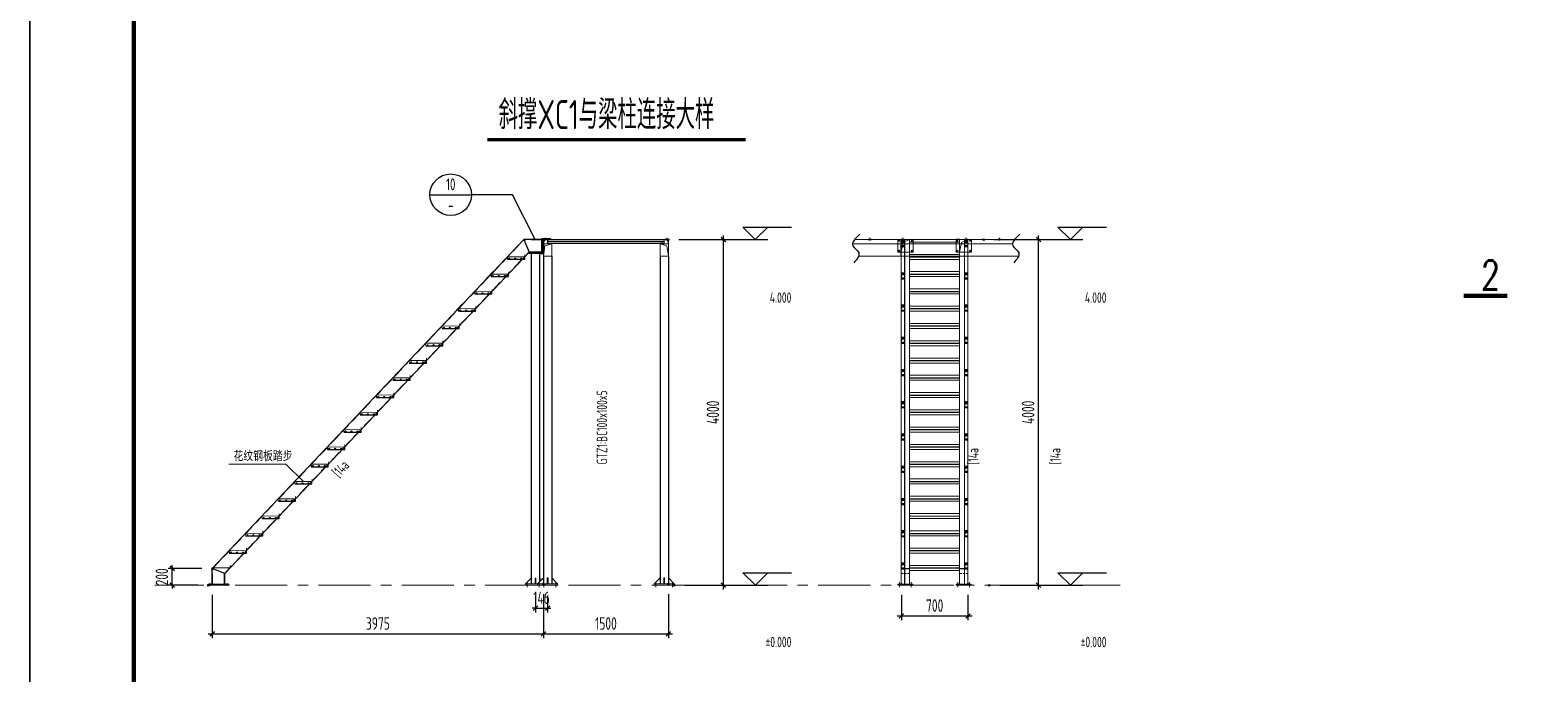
# Model space of a CAD drawing. Extents: x 498328 to 716449, y -893371 to -467753.
# Drawn here: x 526627 to 562363, y -791843 to -776390 of the extents above; entities that cross this region are included whole.
import ezdxf
from ezdxf.enums import TextEntityAlignment as Align

# ---------------------------------------------------------------- set-up
doc = ezdxf.new("R2010")
doc.units = 0
doc.header["$LTSCALE"] = 1000
doc.header["$PDMODE"] = 35
doc.header["$PDSIZE"] = 20
for name, pattern in [('2', [0.375, 0.25, -0.125]), ('CACHE', [0.375, 0.25, -0.125]), ('CENTER', [2, 1.25, -0.25, 0.25, -0.25]), ('CENTER2', [28.575, 19.05, -3.175, 3.175, -3.175])]:
    doc.linetypes.add(name, pattern=pattern)
doc.layers.get('0').update_dxf_attribs({"linetype": 'CONTINUOUS'})
doc.layers.get('Defpoints').update_dxf_attribs({"linetype": 'CONTINUOUS'})
for name, color, linetype in [('1轮廓实线层', 7, 'CONTINUOUS'), ('AXIS', 251, 'CENTER'), ('DIM', 3, 'CONTINUOUS'), ('HATCH', 252, 'CONTINUOUS'), ('PUB_TEXT', 7, 'CONTINUOUS'), ('PUB_TITLE', 4, 'CONTINUOUS'), ('SD_NAME_TOPC', 7, 'CONTINUOUS'), ('STXT_XG_THIN', 2, 'CONTINUOUS'), ('THIN', 7, 'CONTINUOUS'), ('设备基础', 2, 'CONTINUOUS')]:
    doc.layers.add(name, color=color, linetype=linetype)
doc.layers.add('22', color=7, linetype='CONTINUOUS', plot=False)
doc.layers.add('yichutu', color=7, linetype='CONTINUOUS', true_color=0xffffff, plot=False)
doc.layers.add('平立面图文字', color=7, linetype='CONTINUOUS', lineweight=18)
doc.layers.add('钢梁', color=141, linetype='CONTINUOUS', lineweight=18)
doc.styles.add('HZTXT', font='txt.shx', dxfattribs={"bigfont": 'HZTXT'})
doc.styles.add('StTextStyle', font='yjkeng.shx', dxfattribs={"width": 0.7, "height": 250, "bigfont": 'yjkchn.shx'})
doc.styles.add('TSSD-REIN', font='tssdeng.shx', dxfattribs={"width": 0.7, "bigfont": 'tssdchn.shx'})
doc.styles.add('TSSD_DIMENSION', font='Tssdeng.shx', dxfattribs={"width": 0.7, "bigfont": 'hztxt.shx'})
doc.styles.add('TSSD_LABEL', font='Tssdeng.shx', dxfattribs={"width": 0.7, "bigfont": 'hztxt.shx'})
doc.styles.add('TSSD_NUM', font='Tssdeng.shx', dxfattribs={"width": 0.7, "bigfont": 'hztxt.shx'})
doc.styles.add('TSSD_REIN', font='Tssdeng.shx', dxfattribs={"width": 0.7, "bigfont": 'hztxt.shx'})
doc.dimstyles.new('TSSD_50_100', dxfattribs={"dimtxt": 300, "dimasz": 80, "dimexe": 100, "dimexo": 250, "dimgap": 100, "dimtad": 1, "dimdec": 0, "dimlfac": 0.5, "dimzin": 0, "dimdsep": 46, "dimtxsty": 'TSSD_DIMENSION', "dimblk": 'ARCHTICK', "dimcen": 0, "dimdle": 100, "dimclrt": 7, "dimadec": 0, "dimazin": 0, "dimtfac": 1, "dimtdec": 0, "dimtix": 1, "dimtmove": 2, "dimatfit": 3, "dimldrblk": 'ARCHTICK', "dimfxl": 0, "dimtolj": 1, "dimtzin": 0, "dimarcsym": 0})

# ---------------------------------------------------------------- blocks, each defined once
blk = doc.blocks.new('240底板16mm厚')
at = {"layer": '1轮廓实线层', "lineweight": 9}
for p, q in [((1000128, -470401), (1000198, -470331)), ((1000243, -470331), (1000253, -470331)), ((1000243, -470401), (1000243, -470331)), ((1000253, -470401), (1000253, -470331)), ((1000368, -470401), (1000298, -470331))]:
    blk.add_line(p, q, dxfattribs=at)
at = {"layer": '1轮廓实线层', "linetype": 'CENTER2', "lineweight": 20, "ltscale": 0.01}
for p, q in [((1000148, -470383), (1000148, -470442)), ((1000348, -470383), (1000348, -470442))]:
    blk.add_line(p, q, dxfattribs=at)
at = {"layer": '1轮廓实线层', "lineweight": 20}
blk.add_lwpolyline([(1000128, -470401), (1000368, -470401), (1000368, -470417), (1000128, -470417)], close=True, dxfattribs=at)
blk = doc.blocks.new('_ARCHTICK')
at = {"color": 0, "const_width": 0.4}
blk.add_lwpolyline([(-0.71, -0.71), (0.71, 0.71)], dxfattribs=at)
blk = doc.blocks.new('*D357')
at = {"layer": '22', "color": 0, "transparency": 16777216}
for p in [(531010, -789708), (538961, -789696), (538961, -790898)]:
    blk.add_point(p, dxfattribs=at)
at = {"layer": 'DIM', "color": 0, "lineweight": -2, "transparency": 16777216}
for p, q in [((531010, -789958), (531010, -790998)), ((538961, -789946), (538961, -790998)), ((530910, -790898), (539061, -790898))]:
    blk.add_line(p, q, dxfattribs=at)
at = {"layer": 'DIM', "color": 0, "lineweight": -2, "transparency": 16777216, "xscale": 80, "yscale": 80, "zscale": 80, "rotation": 180}
blk.add_blockref('_ARCHTICK', (531010, -790898), dxfattribs=at)
at = {"layer": 'DIM', "color": 0, "lineweight": -2, "transparency": 16777216, "xscale": 80, "yscale": 80, "zscale": 80}
blk.add_blockref('_ARCHTICK', (538961, -790898), dxfattribs=at)
at = {"layer": 'DIM', "color": 7, "transparency": 16777216, "insert": (534985, -790648), "char_height": 300, "attachment_point": 5, "style": 'TSSD_DIMENSION'}
blk.add_mtext('\\A1;3975', dxfattribs=at)
blk = doc.blocks.new('爬梯护栏固定件')
at = {"layer": '1轮廓实线层', "linetype": 'CENTER2', "lineweight": 20, "ltscale": 0.01}
for p, q in [((234403, 412632), (234394, 412640)), ((234463, 412696), (234455, 412704))]:
    blk.add_line(p, q, dxfattribs=at)
at = {"layer": '设备基础', "color": 0}
for p, q in [((234395, 412632), (234463, 412705)), ((234395, 412632), (234398, 412629)), ((234398, 412629), (234467, 412701)), ((234463, 412705), (234467, 412701))]:
    blk.add_line(p, q, dxfattribs=at)
blk = doc.blocks.new('*D358')
at = {"layer": '22', "color": 0, "transparency": 16777216}
for p in [(541961, -789696), (538961, -790898), (541961, -790898)]:
    blk.add_point(p, dxfattribs=at)
at = {"layer": 'DIM', "color": 0, "lineweight": -2, "transparency": 16777216}
for p, q in [((541961, -789946), (541961, -790998)), ((538961, -790648), (538961, -790798)), ((538861, -790898), (542061, -790898))]:
    blk.add_line(p, q, dxfattribs=at)
at = {"layer": 'DIM', "color": 0, "lineweight": -2, "transparency": 16777216, "xscale": 80, "yscale": 80, "zscale": 80, "rotation": 180}
blk.add_blockref('_ARCHTICK', (538961, -790898), dxfattribs=at)
at = {"layer": 'DIM', "color": 0, "lineweight": -2, "transparency": 16777216, "xscale": 80, "yscale": 80, "zscale": 80}
blk.add_blockref('_ARCHTICK', (541961, -790898), dxfattribs=at)
at = {"layer": 'DIM', "color": 7, "transparency": 16777216, "insert": (540461, -790648), "char_height": 300, "attachment_point": 5, "style": 'TSSD_DIMENSION'}
blk.add_mtext('\\A1;1500', dxfattribs=at)
blk = doc.blocks.new('*D359')
at = {"layer": '22', "color": 0, "transparency": 16777216}
for p in [(541961, -781428), (543280, -781428), (542101, -789728)]:
    blk.add_point(p, dxfattribs=at)
at = {"layer": 'DIM', "color": 0, "lineweight": -2, "transparency": 16777216}
for p, q in [((542211, -781428), (543380, -781428)), ((543280, -789828), (543280, -781328)), ((542351, -789728), (543380, -789728))]:
    blk.add_line(p, q, dxfattribs=at)
at = {"layer": 'DIM', "color": 0, "lineweight": -2, "transparency": 16777216, "xscale": 80, "yscale": 80, "zscale": 80}
for p, rotation in [((543280, -781428), 90), ((543280, -789728), 270)]:
    blk.add_blockref('_ARCHTICK', p, dxfattribs=dict(at, rotation=rotation))
at = {"layer": 'DIM', "color": 7, "transparency": 16777216, "insert": (543030, -785578), "char_height": 300, "attachment_point": 5, "rotation": 90, "style": 'TSSD_DIMENSION'}
blk.add_mtext('\\A1;4000', dxfattribs=at)
blk = doc.blocks.new('*D360')
at = {"layer": '22', "color": 0, "transparency": 16777216}
for p in [(547553, -789708), (549153, -789708), (549153, -790467)]:
    blk.add_point(p, dxfattribs=at)
at = {"layer": 'DIM', "color": 0, "lineweight": -2, "transparency": 16777216}
for p, q in [((547553, -789958), (547553, -790567)), ((549153, -789958), (549153, -790567)), ((547453, -790467), (549253, -790467))]:
    blk.add_line(p, q, dxfattribs=at)
at = {"layer": 'DIM', "color": 0, "lineweight": -2, "transparency": 16777216, "xscale": 80, "yscale": 80, "zscale": 80, "rotation": 180}
blk.add_blockref('_ARCHTICK', (547553, -790467), dxfattribs=at)
at = {"layer": 'DIM', "color": 0, "lineweight": -2, "transparency": 16777216, "xscale": 80, "yscale": 80, "zscale": 80}
blk.add_blockref('_ARCHTICK', (549153, -790467), dxfattribs=at)
at = {"layer": 'DIM', "color": 7, "transparency": 16777216, "insert": (548353, -790217), "char_height": 300, "attachment_point": 5, "style": 'TSSD_DIMENSION'}
blk.add_mtext('\\A1;700', dxfattribs=at)
blk = doc.blocks.new('*D361')
at = {"layer": '22', "color": 0, "transparency": 16777216}
for p in [(530049, -789328), (531010, -789328), (530910, -789728)]:
    blk.add_point(p, dxfattribs=at)
at = {"layer": 'DIM', "color": 0, "lineweight": -2, "transparency": 16777216}
for p, q in [((530760, -789328), (529949, -789328)), ((530049, -789328), (530049, -789248)), ((530049, -789728), (530049, -789328)), ((530660, -789728), (529949, -789728)), ((530049, -789728), (530049, -789808))]:
    blk.add_line(p, q, dxfattribs=at)
at = {"layer": 'DIM', "color": 0, "lineweight": -2, "transparency": 16777216, "xscale": 80, "yscale": 80, "zscale": 80}
for p, rotation in [((530049, -789328), 270), ((530049, -789728), 90)]:
    blk.add_blockref('_ARCHTICK', p, dxfattribs=dict(at, rotation=rotation))
at = {"layer": 'DIM', "color": 7, "transparency": 16777216, "insert": (529799, -789528), "char_height": 300, "attachment_point": 5, "rotation": 90, "style": 'TSSD_DIMENSION'}
blk.add_mtext('\\A1;200', dxfattribs=at)
blk = doc.blocks.new('落地钢梯正面')
at = {"layer": '1轮廓实线层', "lineweight": 20}
for p, q in [((245187, 416579), (245187, 416429)), ((245229, 416579), (245229, 412439)), ((245269, 416579), (245269, 412439)), ((245272, 416579), (245272, 412439)), ((245329, 416579), (245329, 412439)), ((245329, 416549), (245929, 416549)), ((245371, 416579), (245371, 416429)), ((245887, 416579), (245887, 416429)), ((245929, 416579), (245929, 412439)), ((245986, 416579), (245986, 412439)), ((245989, 416579), (245989, 412439)), ((246029, 416579), (246029, 412439)), ((246071, 416579), (246071, 416429)), ((245187, 416429), (245229, 416429)), ((245371, 416429), (245329, 416429)), ((245329, 416401), (245929, 416401)), ((245329, 416341), (245929, 416341)), ((245888, 416429), (245929, 416429)), ((246070, 416429), (246029, 416429)), ((245329, 416194), (245929, 416194)), ((245329, 416134), (245929, 416134)), ((245329, 415986), (245929, 415986)), ((245329, 415926), (245929, 415926)), ((245329, 415779), (245929, 415779)), ((245329, 415719), (245929, 415719)), ((245329, 415571), (245929, 415571)), ((245329, 415511), (245929, 415511)), ((245329, 415364), (245929, 415364)), ((245329, 415304), (245929, 415304)), ((245329, 415156), (245929, 415156)), ((245329, 415096), (245929, 415096)), ((245329, 414949), (245929, 414949)), ((245329, 414889), (245929, 414889)), ((245329, 414741), (245929, 414741)), ((245329, 414681), (245929, 414681)), ((245329, 414534), (245929, 414534)), ((245329, 414474), (245929, 414474)), ((245329, 414326), (245929, 414326)), ((245329, 414266), (245929, 414266)), ((245329, 414119), (245929, 414119)), ((245329, 414059), (245929, 414059)), ((245329, 413911), (245929, 413911)), ((245329, 413851), (245929, 413851)), ((245329, 413704), (245929, 413704)), ((245329, 413644), (245929, 413644)), ((245329, 413496), (245929, 413496)), ((245329, 413436), (245929, 413436)), ((245329, 413289), (245929, 413289)), ((245329, 413259), (245929, 413259)), ((245329, 413229), (245929, 413229)), ((245329, 413081), (245929, 413081)), ((245329, 413021), (245929, 413021)), ((245329, 412874), (245929, 412874)), ((245329, 412814), (245929, 412814)), ((245329, 412666), (245929, 412666)), ((245329, 412606), (245929, 412606)), ((245189, 412439), (245369, 412439)), ((245189, 412429), (245189, 412439)), ((245189, 412429), (245369, 412429)), ((245229, 412439), (245309, 412439)), ((245369, 412429), (245369, 412439)), ((245889, 412439), (246069, 412439)), ((245889, 412429), (245889, 412439)), ((245889, 412429), (246069, 412429)), ((246069, 412429), (246069, 412439))]:
    blk.add_line(p, q, dxfattribs=at)
at = {"layer": '1轮廓实线层', "color": 8, "lineweight": 9}
for p, q in [((245229, 416429), (245251, 416545)), ((245229, 416506), (245237, 416539)), ((245237, 416539), (245269, 416546)), ((245251, 416545), (245329, 416579)), ((245929, 416429), (245951, 416545)), ((245951, 416545), (246029, 416579)), ((245989, 416506), (245997, 416539)), ((245997, 416539), (246029, 416546)), ((245229, 416379), (246029, 416379)), ((245229, 416119), (245237, 416152)), ((245237, 416152), (245269, 416159)), ((245989, 416119), (245997, 416152)), ((245997, 416152), (246029, 416159)), ((245229, 415732), (245237, 415765)), ((245237, 415765), (245269, 415772)), ((245989, 415732), (245997, 415765)), ((245997, 415765), (246029, 415772)), ((245229, 415345), (245237, 415378)), ((245237, 415378), (245269, 415385)), ((245989, 415345), (245997, 415378)), ((245997, 415378), (246029, 415385)), ((245229, 414958), (245237, 414991)), ((245237, 414991), (245269, 414998)), ((245989, 414958), (245997, 414991)), ((245997, 414991), (246029, 414998)), ((245229, 414571), (245237, 414604)), ((245237, 414604), (245269, 414611)), ((245989, 414571), (245997, 414604)), ((245997, 414604), (246029, 414611)), ((245229, 414184), (245237, 414217)), ((245237, 414217), (245269, 414224)), ((245989, 414184), (245997, 414217)), ((245997, 414217), (246029, 414224)), ((245229, 413797), (245237, 413830)), ((245237, 413830), (245269, 413837)), ((245989, 413797), (245997, 413830)), ((245997, 413830), (246029, 413837)), ((245229, 413410), (245237, 413443)), ((245237, 413443), (245269, 413450)), ((245989, 413410), (245997, 413443)), ((245997, 413443), (246029, 413450)), ((245229, 413023), (245237, 413056)), ((245237, 413056), (245269, 413063)), ((245989, 413023), (245997, 413056)), ((245997, 413056), (246029, 413063)), ((245229, 412636), (245237, 412669)), ((245237, 412669), (245269, 412676)), ((245989, 412636), (245997, 412669)), ((245997, 412669), (246029, 412676))]:
    blk.add_line(p, q, dxfattribs=at)
at = {"layer": '1轮廓实线层', "linetype": 'CACHE', "lineweight": 20, "ltscale": 0.1}
for p, q in [((245229, 416499), (245269, 416499)), ((245989, 416499), (246029, 416499)), ((245229, 416112), (245269, 416112)), ((245989, 416112), (246029, 416112)), ((245229, 415725), (245269, 415725)), ((245989, 415725), (246029, 415725)), ((245229, 415338), (245269, 415338)), ((245989, 415338), (246029, 415338)), ((245229, 414951), (245269, 414951)), ((245989, 414951), (246029, 414951)), ((245229, 414564), (245269, 414564)), ((245989, 414564), (246029, 414564)), ((245229, 414177), (245269, 414177)), ((245989, 414177), (246029, 414177)), ((245229, 413790), (245269, 413790)), ((245989, 413790), (246029, 413790)), ((245229, 413403), (245269, 413403)), ((245989, 413403), (246029, 413403)), ((245229, 413016), (245269, 413016)), ((245989, 413016), (246029, 413016)), ((245229, 412629), (245269, 412629)), ((245989, 412629), (246029, 412629)), ((245329, 412569), (245229, 412569)), ((246029, 412569), (245929, 412569))]:
    blk.add_line(p, q, dxfattribs=at)
at = {"layer": '1轮廓实线层', "linetype": 'CENTER2', "lineweight": 20, "ltscale": 0.01}
for p, q in [((245209, 412463), (245209, 412403)), ((245349, 412463), (245349, 412403)), ((245909, 412463), (245909, 412403)), ((246049, 412463), (246049, 412403))]:
    blk.add_line(p, q, dxfattribs=at)
at = {"layer": '1轮廓实线层', "color": 8, "lineweight": 9}
for points in [[(245229, 416579), (245329, 416579), (245329, 416429), (245229, 416429)], [(245929, 416579), (246029, 416579), (246029, 416429), (245929, 416429)]]:
    blk.add_lwpolyline(points, close=True, dxfattribs=at)
at = {"layer": '1轮廓实线层', "lineweight": 20, "ltscale": 0.1}
for centre in [(245203, 416564), (245355, 416564), (245903, 416564), (246055, 416564), (245203, 416444), (245355, 416444), (245903, 416444), (246055, 416444)]:
    blk.add_circle(centre, 6, dxfattribs=at)
at = {"layer": '设备基础', "color": 0}
for p, q in [((245229, 416379), (245229, 416579)), ((245229, 416567), (245269, 416567)), ((245229, 416564), (245269, 416564)), ((245229, 416560), (245246, 416560)), ((245229, 416546), (245269, 416546)), ((245229, 416506), (245269, 416506)), ((245252, 416560), (245269, 416560)), ((245929, 416579), (245887, 416579)), ((245989, 416567), (246029, 416567)), ((245989, 416564), (246029, 416564)), ((245989, 416560), (246006, 416560)), ((245989, 416546), (246029, 416546)), ((245989, 416506), (246029, 416506)), ((246012, 416560), (246029, 416560)), ((245229, 416499), (245246, 416499)), ((245229, 416495), (245269, 416495)), ((245252, 416499), (245269, 416499)), ((245329, 416371), (245929, 416371)), ((245989, 416499), (246006, 416499)), ((245989, 416495), (246029, 416495)), ((246012, 416499), (246029, 416499)), ((245229, 416180), (245269, 416180)), ((245229, 416177), (245269, 416177)), ((245229, 416173), (245246, 416173)), ((245229, 416159), (245269, 416159)), ((245252, 416173), (245269, 416173)), ((245329, 416164), (245929, 416164)), ((245989, 416180), (246029, 416180)), ((245989, 416177), (246029, 416177)), ((245989, 416173), (246006, 416173)), ((245989, 416159), (246029, 416159)), ((246012, 416173), (246029, 416173)), ((245229, 416119), (245269, 416119)), ((245229, 416112), (245246, 416112)), ((245229, 416108), (245269, 416108)), ((245252, 416112), (245269, 416112)), ((245989, 416119), (246029, 416119)), ((245989, 416112), (246006, 416112)), ((245989, 416108), (246029, 416108)), ((246012, 416112), (246029, 416112)), ((245229, 415793), (245269, 415793)), ((245229, 415790), (245269, 415790)), ((245329, 415956), (245929, 415956)), ((245989, 415793), (246029, 415793)), ((245989, 415790), (246029, 415790)), ((245229, 415786), (245246, 415786)), ((245229, 415772), (245269, 415772)), ((245229, 415732), (245269, 415732)), ((245229, 415725), (245246, 415725)), ((245229, 415721), (245269, 415721)), ((245252, 415786), (245269, 415786)), ((245252, 415725), (245269, 415725)), ((245329, 415749), (245929, 415749)), ((245989, 415786), (246006, 415786)), ((245989, 415772), (246029, 415772)), ((245989, 415732), (246029, 415732)), ((245989, 415725), (246006, 415725)), ((245989, 415721), (246029, 415721)), ((246012, 415786), (246029, 415786)), ((246012, 415725), (246029, 415725)), ((245329, 415541), (245929, 415541)), ((245229, 415406), (245269, 415406)), ((245229, 415403), (245269, 415403)), ((245229, 415399), (245246, 415399)), ((245229, 415385), (245269, 415385)), ((245229, 415345), (245269, 415345)), ((245229, 415338), (245246, 415338)), ((245229, 415334), (245269, 415334)), ((245252, 415399), (245269, 415399)), ((245252, 415338), (245269, 415338)), ((245329, 415334), (245929, 415334)), ((245989, 415406), (246029, 415406)), ((245989, 415403), (246029, 415403)), ((245989, 415399), (246006, 415399)), ((245989, 415385), (246029, 415385)), ((245989, 415345), (246029, 415345)), ((245989, 415338), (246006, 415338)), ((245989, 415334), (246029, 415334)), ((246012, 415399), (246029, 415399)), ((246012, 415338), (246029, 415338)), ((245329, 415126), (245929, 415126)), ((245229, 415019), (245269, 415019)), ((245229, 415016), (245269, 415016)), ((245229, 415012), (245246, 415012)), ((245229, 414998), (245269, 414998)), ((245229, 414958), (245269, 414958)), ((245229, 414951), (245246, 414951)), ((245229, 414947), (245269, 414947)), ((245252, 415012), (245269, 415012)), ((245252, 414951), (245269, 414951)), ((245329, 414919), (245929, 414919)), ((245989, 415019), (246029, 415019)), ((245989, 415016), (246029, 415016)), ((245989, 415012), (246006, 415012)), ((245989, 414998), (246029, 414998)), ((245989, 414958), (246029, 414958)), ((245989, 414951), (246006, 414951)), ((245989, 414947), (246029, 414947)), ((246012, 415012), (246029, 415012)), ((246012, 414951), (246029, 414951)), ((245229, 414632), (245269, 414632)), ((245229, 414629), (245269, 414629)), ((245229, 414625), (245246, 414625)), ((245229, 414611), (245269, 414611)), ((245229, 414571), (245269, 414571)), ((245229, 414564), (245246, 414564)), ((245229, 414560), (245269, 414560)), ((245252, 414625), (245269, 414625)), ((245252, 414564), (245269, 414564)), ((245329, 414711), (245929, 414711)), ((245989, 414632), (246029, 414632)), ((245989, 414629), (246029, 414629)), ((245989, 414625), (246006, 414625)), ((245989, 414611), (246029, 414611)), ((245989, 414571), (246029, 414571)), ((245989, 414564), (246006, 414564)), ((245989, 414560), (246029, 414560)), ((246012, 414625), (246029, 414625)), ((246012, 414564), (246029, 414564)), ((245329, 414504), (245929, 414504)), ((245229, 414245), (245269, 414245)), ((245229, 414242), (245269, 414242)), ((245229, 414238), (245246, 414238)), ((245229, 414224), (245269, 414224)), ((245229, 414184), (245269, 414184)), ((245252, 414238), (245269, 414238)), ((245329, 414296), (245929, 414296)), ((245989, 414245), (246029, 414245)), ((245989, 414242), (246029, 414242)), ((245989, 414238), (246006, 414238)), ((245989, 414224), (246029, 414224)), ((245989, 414184), (246029, 414184)), ((246012, 414238), (246029, 414238)), ((245229, 414177), (245246, 414177)), ((245229, 414173), (245269, 414173)), ((245252, 414177), (245269, 414177)), ((245329, 414089), (245929, 414089)), ((245989, 414177), (246006, 414177)), ((245989, 414173), (246029, 414173)), ((246012, 414177), (246029, 414177)), ((245229, 413858), (245269, 413858)), ((245229, 413855), (245269, 413855)), ((245229, 413851), (245246, 413851)), ((245229, 413837), (245269, 413837)), ((245252, 413851), (245269, 413851)), ((245329, 413881), (245929, 413881)), ((245989, 413858), (246029, 413858)), ((245989, 413855), (246029, 413855)), ((245989, 413851), (246006, 413851)), ((245989, 413837), (246029, 413837)), ((246012, 413851), (246029, 413851)), ((245229, 413797), (245269, 413797)), ((245229, 413790), (245246, 413790)), ((245229, 413786), (245269, 413786)), ((245252, 413790), (245269, 413790)), ((245329, 413674), (245929, 413674)), ((245989, 413797), (246029, 413797)), ((245989, 413790), (246006, 413790)), ((245989, 413786), (246029, 413786)), ((246012, 413790), (246029, 413790)), ((245229, 413471), (245269, 413471)), ((245229, 413468), (245269, 413468)), ((245989, 413471), (246029, 413471)), ((245989, 413468), (246029, 413468)), ((245229, 413464), (245246, 413464)), ((245229, 413450), (245269, 413450)), ((245229, 413410), (245269, 413410)), ((245229, 413403), (245246, 413403)), ((245229, 413399), (245269, 413399)), ((245252, 413464), (245269, 413464)), ((245252, 413403), (245269, 413403)), ((245329, 413466), (245929, 413466)), ((245989, 413464), (246006, 413464)), ((245989, 413450), (246029, 413450)), ((245989, 413410), (246029, 413410)), ((245989, 413403), (246006, 413403)), ((245989, 413399), (246029, 413399)), ((246012, 413464), (246029, 413464)), ((246012, 413403), (246029, 413403)), ((245229, 413084), (245269, 413084)), ((245229, 413081), (245269, 413081)), ((245229, 413077), (245246, 413077)), ((245229, 413063), (245269, 413063)), ((245229, 413023), (245269, 413023)), ((245229, 413016), (245246, 413016)), ((245229, 413012), (245269, 413012)), ((245252, 413077), (245269, 413077)), ((245252, 413016), (245269, 413016)), ((245329, 413051), (245929, 413051)), ((245989, 413084), (246029, 413084)), ((245989, 413081), (246029, 413081)), ((245989, 413077), (246006, 413077)), ((245989, 413063), (246029, 413063)), ((245989, 413023), (246029, 413023)), ((245989, 413016), (246006, 413016)), ((245989, 413012), (246029, 413012)), ((246012, 413077), (246029, 413077)), ((246012, 413016), (246029, 413016)), ((245329, 412844), (245929, 412844)), ((245229, 412697), (245269, 412697)), ((245229, 412694), (245269, 412694)), ((245229, 412690), (245246, 412690)), ((245229, 412676), (245269, 412676)), ((245229, 412636), (245269, 412636)), ((245229, 412629), (245329, 412629)), ((245229, 412629), (245246, 412629)), ((245229, 412625), (245269, 412625)), ((245252, 412690), (245269, 412690)), ((245252, 412629), (245269, 412629)), ((245329, 412636), (245929, 412636)), ((245929, 412629), (246029, 412629)), ((245989, 412697), (246029, 412697)), ((245989, 412694), (246029, 412694)), ((245989, 412690), (246006, 412690)), ((245989, 412676), (246029, 412676)), ((245989, 412636), (246029, 412636)), ((245989, 412629), (246006, 412629)), ((245989, 412625), (246029, 412625)), ((246012, 412690), (246029, 412690)), ((246012, 412629), (246029, 412629))]:
    blk.add_line(p, q, dxfattribs=at)
for centre in [(245249, 416560), (246009, 416560), (245249, 416499), (246009, 416499), (245249, 416173), (246009, 416173), (245249, 416112), (246009, 416112), (245249, 415786), (245249, 415725), (246009, 415786), (246009, 415725), (245249, 415399), (245249, 415338), (246009, 415399), (246009, 415338), (245249, 415012), (245249, 414951), (246009, 415012), (246009, 414951), (245249, 414625), (245249, 414564), (246009, 414625), (246009, 414564), (245249, 414238), (246009, 414238), (245249, 414177), (246009, 414177), (245249, 413851), (246009, 413851), (245249, 413790), (246009, 413790), (245249, 413464), (245249, 413403), (246009, 413464), (246009, 413403), (245249, 413077), (245249, 413016), (246009, 413077), (246009, 413016), (245249, 412690), (245249, 412629), (246009, 412690), (246009, 412629)]:
    blk.add_ellipse(centre, major_axis=(-3, 0), ratio=0.543392, dxfattribs=at)
blk = doc.blocks.new('*D373')
at = {"layer": '22', "color": 0, "transparency": 16777216}
for p in [(549527, -781428), (550846, -781428), (549667, -789728)]:
    blk.add_point(p, dxfattribs=at)
at = {"layer": 'DIM', "color": 0, "lineweight": -2, "transparency": 16777216}
for p, q in [((549777, -781428), (550946, -781428)), ((550846, -789828), (550846, -781328)), ((549917, -789728), (550946, -789728))]:
    blk.add_line(p, q, dxfattribs=at)
at = {"layer": 'DIM', "color": 0, "lineweight": -2, "transparency": 16777216, "xscale": 80, "yscale": 80, "zscale": 80}
for p, rotation in [((550846, -781428), 90), ((550846, -789728), 270)]:
    blk.add_blockref('_ARCHTICK', p, dxfattribs=dict(at, rotation=rotation))
at = {"layer": 'DIM', "color": 7, "transparency": 16777216, "insert": (550596, -785578), "char_height": 300, "attachment_point": 5, "rotation": 90, "style": 'TSSD_DIMENSION'}
blk.add_mtext('\\A1;4000', dxfattribs=at)
blk = doc.blocks.new('2121212121')
at = {"layer": 'HATCH'}
h = blk.add_hatch(dxfattribs=at)
h.set_pattern_fill('METAL', color=256, scale=10, style=0)
h.set_pattern_definition([(45, (-2320.425, -2205.158), (-28.2842712, 28.2842712), [])])
edge = h.paths.add_edge_path()
edge.add_line((604702, -774036), (605802, -774036))
edge.add_line((605802, -774036), (605802, -775836))
edge.add_line((605802, -775836), (605735, -775836))
edge.add_arc((605735, -775803), 33.3, 180, 270, ccw=False)
edge.add_line((605702, -775803), (605702, -774276))
edge.add_arc((605562, -774276), 140, 0, 90)
edge.add_line((605562, -774136), (604735, -774136))
edge.add_arc((604735, -774103), 33.3, 180, 270, ccw=False)
edge.add_line((604702, -774103), (604702, -774036))
at = {"layer": 'STXT_XG_THIN'}
for p, q in [((604702, -774103), (604702, -774036)), ((604702, -774036), (605802, -774036)), ((605562, -774136), (604735, -774136)), ((605702, -775803), (605702, -774276)), ((605802, -774036), (605802, -775836)), ((605802, -775836), (605735, -775836))]:
    blk.add_line(p, q, dxfattribs=at)
for centre in [(604735, -774103), (605735, -775803)]:
    blk.add_arc(centre, 33.3, 180, 270, dxfattribs=at)
blk = doc.blocks.new('21212121212121')
at = {"layer": 'STXT_XG_THIN'}
blk.add_arc((605652, -774276), 140, 0, 90, dxfattribs=at)
at = {"layer": '钢梁'}
blk.add_blockref('2121212121', (90, 0), dxfattribs=at)
blk = doc.blocks.new('yct-841-594-84100-59400-100-1000.0')
at = {"layer": 'yichutu', "color": 7, "true_color": 0xffffff}
blk.add_lwpolyline([(0, 0), (0, 59400), (84100, 59400), (84100, 0)], close=True, dxfattribs=at)
blk = doc.blocks.new('*D538')
at = {"layer": 'Defpoints', "color": 0, "transparency": 16777216}
for p in [(538769, -789728), (539061, -789728), (539061, -790280)]:
    blk.add_point(p, dxfattribs=at)
at = {"layer": 'DIM', "color": 0, "lineweight": -2, "transparency": 16777216}
for p, q in [((538769, -789978), (538769, -790380)), ((539061, -789978), (539061, -790380)), ((538769, -790280), (538689, -790280)), ((538769, -790280), (539061, -790280)), ((539061, -790280), (539141, -790280))]:
    blk.add_line(p, q, dxfattribs=at)
at = {"layer": 'DIM', "color": 0, "lineweight": -2, "transparency": 16777216, "xscale": 80, "yscale": 80, "zscale": 80}
blk.add_blockref('_ARCHTICK', (538769, -790280), dxfattribs=at)
at = {"layer": 'DIM', "color": 0, "lineweight": -2, "transparency": 16777216, "xscale": 80, "yscale": 80, "zscale": 80, "rotation": 180}
blk.add_blockref('_ARCHTICK', (539061, -790280), dxfattribs=at)
at = {"layer": 'DIM', "color": 7, "transparency": 16777216, "insert": (538915, -790030), "char_height": 300, "attachment_point": 5, "style": 'TSSD_DIMENSION'}
blk.add_mtext('\\A1;146', dxfattribs=at)

msp = doc.modelspace()

# ---------------------------------------------------------------- hatches: boundary and pattern name
at = {"layer": '1轮廓实线层', "lineweight": 20, "true_color": 0xadadad}
h = msp.add_hatch(dxfattribs=at)
h.set_pattern_fill('ANGLE', color=253, scale=20)
h.set_pattern_definition([(0, (-1383990.2594, 151166.1036), (0, 5.5), [4, -1.5]), (90, (-1383990.2594, 151166.1036), (-5.5, 3e-16), [4, -1.5])])
h.paths.add_polyline_path([(539160.8, -781527.6), (539060.8, -781527.6), (539060.8, -781515.6), (539160.8, -781515.6)])
h = msp.add_hatch(dxfattribs=at)
h.set_pattern_fill('ANGLE', color=253, scale=20)
h.set_pattern_definition([(0, (-1384030.2594, 151166.1036), (0, 5.5), [4, -1.5]), (90, (-1384030.2594, 151166.1036), (-5.5, 3e-16), [4, -1.5])])
h.paths.add_polyline_path([(541760.8, -781527.6), (541860.8, -781527.6), (541860.8, -781515.6), (541760.8, -781515.6)])

# ---------------------------------------------------------------- linework, layer by layer
at = {"color": 0, "linetype": 'ByBlock'}
msp.add_line((536234, -780351.5), (537234, -780351.5), dxfattribs=at)
at = {"const_width": 100}
msp.add_lwpolyline([(561055.2, -782779.3), (562103.1, -782779.3)], dxfattribs=at)
at = {"color": 0, "linetype": 'ByBlock'}
msp.add_circle((536734, -780351.5), 500, dxfattribs=at)
at = {"layer": '1轮廓实线层', "color": 8, "lineweight": 9}
for p, q in [((538960.8, -781527.6), (538982.9, -781449.8)), ((538982.9, -781449.8), (539060.8, -781427.6)), ((538995.3, -781579.4), (539160.8, -781527.6)), ((541926.2, -781579.4), (541760.8, -781527.6)), ((541938.6, -781449.8), (541860.8, -781427.6)), ((541960.8, -781527.6), (541938.6, -781449.8)), ((538960.8, -781827.6), (538995.3, -781579.4)), ((541960.8, -781827.6), (541926.2, -781579.4))]:
    msp.add_line(p, q, dxfattribs=at)
at = {"layer": '1轮廓实线层', "linetype": 'CENTER2', "lineweight": 20, "ltscale": 0.01}
for p, q in [((539000.8, -781387.7), (539000.8, -781447.6)), ((541920.8, -781387.7), (541920.8, -781447.6)), ((546792.5, -781387.7), (546792.5, -781447.6)), ((547592.5, -781387.7), (547592.5, -781447.6)), ((549112.9, -781387.5), (549112.9, -781447.4)), ((549912.9, -781387.7), (549912.9, -781447.6)), ((538639.8, -781774.3), (538639.8, -781712.9)), ((538899.8, -781774.3), (538899.8, -781712.9)), ((530949.9, -789742.3), (530949.9, -789680.9)), ((531369.9, -789742.3), (531369.9, -789680.9)), ((538569.1, -789658.4), (538569.1, -789778.2)), ((538969.1, -789658.4), (538969.1, -789778.2))]:
    msp.add_line(p, q, dxfattribs=at)
at = {"layer": '1轮廓实线层', "lineweight": 20}
for p, q in [((539066.8, -781427.6), (539066.8, -781515.6)), ((541854.8, -781427.6), (541854.8, -781515.6)), ((546381.4, -781527.6), (550222, -781527.6)), ((546432.2, -781427.6), (550272.8, -781427.6)), ((539160.8, -781827.6), (538960.8, -781827.6)), ((538960.8, -781827.6), (539160.8, -781827.6)), ((546526.5, -781827.6), (547552.5, -781827.6)), ((549152.5, -781827.6), (550367, -781827.6))]:
    msp.add_line(p, q, dxfattribs=at)
at = {"layer": '1轮廓实线层', "color": 2, "linetype": 'CACHE', "lineweight": 20, "ltscale": 0.05}
msp.add_line((539066.8, -781475.6), (541854.8, -781475.6), dxfattribs=at)
at = {"layer": '1轮廓实线层', "lineweight": 9}
for p, q in [((538529.1, -789695.6), (538669.1, -789555.6)), ((538759.1, -789555.6), (538779.1, -789555.6)), ((538759.1, -789695.6), (538759.1, -789555.6)), ((538779.1, -789695.6), (538779.1, -789555.6)), ((538914.9, -789601.4), (538869.1, -789555.6))]:
    msp.add_line(p, q, dxfattribs=at)
at = {"layer": '1轮廓实线层', "lineweight": 9, "const_width": 20}
for points in [[(538510.9, -781427.6), (538924, -781427.6)], [(538510.9, -781427.6), (538510.9, -781487.6)], [(538097.7, -781842.6), (538510.9, -781842.6)], [(538097.7, -781842.6), (538097.7, -781902.6)], [(538510.9, -781842.6), (538510.9, -781782.6)], [(537704.7, -782257.6), (538117.9, -782257.6)], [(537704.7, -782257.6), (537704.7, -782317.6)], [(538117.9, -782257.6), (538117.9, -782197.6)], [(537724.9, -782672.6), (537724.9, -782612.6)], [(537311.8, -782672.6), (537724.9, -782672.6)], [(537311.8, -782672.6), (537311.8, -782732.6)], [(536918.8, -783087.6), (537331.9, -783087.6)], [(536918.8, -783087.6), (536918.8, -783147.6)], [(537331.9, -783087.6), (537331.9, -783027.6)], [(536525.8, -783502.6), (536939, -783502.6)], [(536525.8, -783502.6), (536525.8, -783562.6)], [(536939, -783502.6), (536939, -783442.6)], [(536132.8, -783917.6), (536546, -783917.6)], [(536132.8, -783917.6), (536132.8, -783977.6)], [(536546, -783917.6), (536546, -783857.6)], [(535739.8, -784332.6), (536153, -784332.6)], [(535739.8, -784332.6), (535739.8, -784392.6)], [(536153, -784332.6), (536153, -784272.6)], [(535346.9, -784747.6), (535760, -784747.6)], [(535346.9, -784747.6), (535346.9, -784807.6)], [(535760, -784747.6), (535760, -784687.6)], [(535367.1, -785162.6), (535367.1, -785102.6)], [(534953.9, -785162.6), (535367.1, -785162.6)], [(534953.9, -785162.6), (534953.9, -785222.6)], [(534560.9, -785577.6), (534974.1, -785577.6)], [(534560.9, -785577.6), (534560.9, -785637.6)], [(534974.1, -785577.6), (534974.1, -785517.6)], [(534167.9, -785992.6), (534581.1, -785992.6)], [(534167.9, -785992.6), (534167.9, -786052.6)], [(534581.1, -785992.6), (534581.1, -785932.6)], [(533775, -786407.6), (534188.1, -786407.6)], [(533775, -786407.6), (533775, -786467.6)], [(534188.1, -786407.6), (534188.1, -786347.6)], [(533382, -786822.6), (533795.1, -786822.6)], [(533382, -786822.6), (533382, -786882.6)], [(533795.1, -786822.6), (533795.1, -786762.6)], [(532989, -787237.6), (533402.2, -787237.6)], [(532989, -787237.6), (532989, -787297.6)], [(533402.2, -787237.6), (533402.2, -787177.6)], [(533009.2, -787652.6), (533009.2, -787592.6)], [(532596, -787652.6), (533009.2, -787652.6)], [(532596, -787652.6), (532596, -787712.6)], [(532203.1, -788067.6), (532616.2, -788067.6)], [(532203.1, -788067.6), (532203.1, -788127.6)], [(532616.2, -788067.6), (532616.2, -788007.6)], [(531810.1, -788482.6), (532223.2, -788482.6)], [(531810.1, -788482.6), (531810.1, -788542.6)], [(532223.2, -788482.6), (532223.2, -788422.6)], [(531417.1, -788897.6), (531830.3, -788897.6)], [(531417.1, -788897.6), (531417.1, -788957.6)], [(531830.3, -788897.6), (531830.3, -788837.6)], [(531024.1, -789312.6), (531437.3, -789312.6)], [(531024.1, -789312.6), (531024.1, -789372.6)], [(531437.3, -789312.6), (531437.3, -789252.6)]]:
    msp.add_lwpolyline(points, dxfattribs=at)
at = {"layer": '1轮廓实线层', "lineweight": 20}
for points in [[(538960.8, -781427.6), (539060.8, -781427.6), (539060.8, -781527.6), (538960.8, -781527.6)], [(538960.8, -781527.6), (539160.8, -781527.6), (539160.8, -781827.6), (538960.8, -781827.6)], [(539160.8, -781527.6), (539060.8, -781527.6), (539060.8, -781515.6), (539160.8, -781515.6)], [(541760.8, -781527.6), (541860.8, -781527.6), (541860.8, -781515.6), (541760.8, -781515.6)], [(541960.8, -781527.6), (541760.8, -781527.6), (541760.8, -781827.6), (541960.8, -781827.6)], [(541960.8, -781427.6), (541860.8, -781427.6), (541860.8, -781527.6), (541960.8, -781527.6)], [(538529.1, -789695.6), (539009.1, -789695.6), (539009.1, -789727.6), (538529.1, -789727.6)]]:
    msp.add_lwpolyline(points, close=True, dxfattribs=at)
at = {"layer": 'AXIS', "lineweight": 20}
msp.add_line((552809.6, -789727.6), (529628.6, -789727.6), dxfattribs=at)
at = {"layer": 'PUB_TEXT', "lineweight": 15}
for p, q in [((531410.6, -786822.3), (532771.6, -786822.3)), ((532771.6, -786822.3), (533195.6, -787237.6))]:
    msp.add_line(p, q, dxfattribs=at)
at = {"layer": 'PUB_TITLE'}
msp.add_lwpolyline([(526627.4, -821882.5), (610727.4, -821882.5), (610727.4, -762482.5), (526627.4, -762482.5)], close=True, dxfattribs=at)
at = {"layer": 'PUB_TITLE', "const_width": 100}
msp.add_lwpolyline([(529127.4, -820882.5), (609727.4, -820882.5), (609727.4, -763482.5), (529127.4, -763482.5)], close=True, dxfattribs=at)
at = {"layer": 'SD_NAME_TOPC', "const_width": 80}
msp.add_lwpolyline([(537610.8, -779030.5), (543813.3, -779030.5)], dxfattribs=at)
at = {"layer": 'THIN'}
for p, q in [((538215.9, -780351.5), (537234, -780351.5)), ((538760.9, -781427.6), (538215.9, -780351.5)), ((544046.8, -781427.6), (543746.8, -781127.6)), ((543746.8, -781127.6), (544346.8, -781127.6)), ((544046.8, -781427.6), (544346.8, -781127.6)), ((544346.8, -781127.6), (544912.2, -781127.6)), ((551612.8, -781427.6), (551312.8, -781127.6)), ((551312.8, -781127.6), (551912.8, -781127.6)), ((551612.8, -781427.6), (551912.8, -781127.6)), ((551912.8, -781127.6), (552478.2, -781127.6)), ((543100.5, -781427.6), (544346.8, -781427.6)), ((544046.8, -781427.6), (544046.8, -781427.6)), ((550666.5, -781427.6), (551912.8, -781427.6)), ((551612.8, -781427.6), (551612.8, -781427.6)), ((543101, -789727.6), (544347.3, -789727.6)), ((544047.3, -789727.6), (543747.3, -789427.6)), ((543747.3, -789427.6), (544347.3, -789427.6)), ((544047.3, -789727.6), (544347.3, -789427.6)), ((544047.3, -789727.6), (544047.3, -789727.6)), ((544347.3, -789427.6), (544912.7, -789427.6)), ((550667, -789727.6), (551913.3, -789727.6)), ((551613.3, -789727.6), (551313.3, -789427.6)), ((551313.3, -789427.6), (551913.3, -789427.6)), ((551613.3, -789727.6), (551913.3, -789427.6)), ((551613.3, -789727.6), (551613.3, -789727.6)), ((551913.3, -789427.6), (552478.7, -789427.6))]:
    msp.add_line(p, q, dxfattribs=at)
at = {"layer": '设备基础', "color": 0}
for p, q in [((531009.9, -789327.6), (538490.7, -781427.6)), ((538346.6, -781579.7), (538484.2, -781434.5)), ((538913.6, -781427.6), (538490.7, -781427.6)), ((538490.7, -781427.6), (538619.8, -781727.6)), ((538960.8, -781427.6), (538960.8, -781727.6)), ((539066.8, -781427.6), (541854.8, -781427.6)), ((539066.8, -781515.6), (539160.8, -781515.6)), ((539066.8, -781515.6), (541854.8, -781515.6)), ((541854.8, -781515.6), (541760.8, -781515.6)), ((541880.8, -781417.6), (541960.8, -781417.6)), ((541880.8, -781417.6), (541880.8, -781427.6)), ((541880.8, -781427.6), (541960.8, -781427.6)), ((541960.8, -781417.6), (541960.8, -781427.6)), ((546752.5, -781417.6), (546832.5, -781417.6)), ((546752.5, -781417.6), (546752.5, -781427.6)), ((546752.5, -781427.6), (546832.5, -781427.6)), ((546832.5, -781417.6), (546832.5, -781427.6)), ((547552.5, -781417.6), (547632.5, -781417.6)), ((547552.5, -781417.6), (547552.5, -781427.6)), ((547632.5, -781417.6), (547632.5, -781427.6)), ((549072.9, -781417.6), (549152.9, -781417.6)), ((549072.9, -781417.6), (549072.9, -781427.6)), ((549152.9, -781417.6), (549152.9, -781427.6)), ((549872.9, -781417.6), (549952.9, -781417.6)), ((549872.9, -781417.6), (549872.9, -781427.6)), ((549872.9, -781427.6), (549952.9, -781427.6)), ((549952.9, -781417.6), (549952.9, -781427.6)), ((531309.9, -789447.1), (538619.8, -781727.6)), ((538913.6, -781727.6), (538619.8, -781727.6)), ((538619.8, -781727.6), (538619.8, -781759.6)), ((538619.8, -781727.6), (538919.8, -781727.6)), ((538913.6, -781743.6), (538619.8, -781743.6)), ((538919.8, -781759.6), (538619.8, -781759.6)), ((538669.1, -781759.6), (538669.1, -789695.6)), ((538869.1, -781759.6), (538869.1, -789647.3)), ((538919.8, -781727.6), (538919.8, -781759.6)), ((538928.8, -781727.6), (538944.8, -781727.6)), ((538960.8, -781827.6), (538960.8, -789695.6)), ((539160.8, -781827.6), (539160.8, -789695.6)), ((541760.8, -781827.6), (541760.8, -789695.6)), ((541960.8, -781827.6), (541960.8, -789695.6)), ((534030.1, -786138.1), (534167.7, -785992.9)), ((531009.9, -789707.6), (531009.9, -789327.6)), ((531309.9, -789447.1), (531009.9, -789327.6)), ((531409.9, -789707.6), (530909.9, -789707.6)), ((530909.9, -789707.6), (530909.9, -789727.6)), ((531409.9, -789727.6), (530909.9, -789727.6)), ((531309.9, -789707.6), (531309.9, -789447.1)), ((531409.9, -789707.6), (531409.9, -789727.6))]:
    msp.add_line(p, q, dxfattribs=at)
at = {"layer": '设备基础', "color": 0, "linetype": '2'}
for p, q in [((531013.5, -789331), (538494.3, -781431)), ((538913.6, -781432.6), (538490.7, -781432.6)), ((531306.3, -789443.7), (538616.1, -781724.2)), ((531014.9, -789707.6), (531014.9, -789327.6)), ((531304.9, -789707.6), (531304.9, -789447.1))]:
    msp.add_line(p, q, dxfattribs=at)
at = {"layer": '设备基础', "color": 8}
for p, q in [((538097.7, -781902.5), (538510.9, -781902.5)), ((538510.9, -781902.5), (538510.9, -781842.6)), ((538117.9, -782317.5), (538117.9, -782257.6)), ((537704.7, -782317.5), (538117.9, -782317.5)), ((537311.8, -782732.5), (537724.9, -782732.5)), ((537724.9, -782732.5), (537724.9, -782672.6)), ((536918.8, -783147.5), (537331.9, -783147.5)), ((537331.9, -783147.5), (537331.9, -783087.6)), ((536525.8, -783562.5), (536939, -783562.5)), ((536939, -783562.5), (536939, -783502.6)), ((536132.8, -783977.5), (536546, -783977.5)), ((536546, -783977.5), (536546, -783917.6)), ((535739.8, -784392.5), (536153, -784392.5)), ((536153, -784392.5), (536153, -784332.6)), ((535760, -784807.5), (535760, -784747.6)), ((535346.9, -784807.5), (535760, -784807.5)), ((534953.9, -785222.5), (535367.1, -785222.5)), ((535367.1, -785222.5), (535367.1, -785162.6)), ((534560.9, -785637.5), (534974.1, -785637.5)), ((534974.1, -785637.5), (534974.1, -785577.6)), ((534167.9, -786052.5), (534581.1, -786052.5)), ((534581.1, -786052.5), (534581.1, -785992.6)), ((533775, -786467.5), (534188.1, -786467.5)), ((534188.1, -786467.5), (534188.1, -786407.6)), ((533382, -786882.5), (533795.1, -786882.5)), ((533795.1, -786882.5), (533795.1, -786822.6)), ((533402.2, -787297.5), (533402.2, -787237.6)), ((532989, -787297.5), (533402.2, -787297.5)), ((532596, -787712.5), (533009.2, -787712.5)), ((533009.2, -787712.5), (533009.2, -787652.6)), ((532203.1, -788127.5), (532616.2, -788127.5)), ((532616.2, -788127.5), (532616.2, -788067.6)), ((531810.1, -788542.5), (532223.2, -788542.5)), ((532223.2, -788542.5), (532223.2, -788482.6)), ((531417.1, -788957.5), (531830.3, -788957.5)), ((531830.3, -788957.5), (531830.3, -788897.6))]:
    msp.add_line(p, q, dxfattribs=at)
for centre in [(538137.7, -781884.5), (538282.6, -781884.5), (538427.5, -781884.5), (537744.7, -782299.5), (537889.6, -782299.5), (538034.5, -782299.5), (537351.8, -782714.5), (537496.7, -782714.5), (537641.6, -782714.5), (536958.8, -783129.5), (537103.7, -783129.5), (537248.6, -783129.5), (536565.8, -783544.5), (536710.7, -783544.5), (536855.6, -783544.5), (536172.8, -783959.5), (536317.7, -783959.5), (536462.6, -783959.5), (535779.8, -784374.5), (535924.7, -784374.5), (536069.7, -784374.5), (535386.9, -784789.5), (535531.8, -784789.5), (535676.7, -784789.5), (534993.9, -785204.5), (535138.8, -785204.5), (535283.7, -785204.5), (534600.9, -785619.5), (534745.8, -785619.5), (534890.7, -785619.5), (534207.9, -786034.5), (534352.8, -786034.5), (534497.7, -786034.5), (533815, -786449.5), (533959.9, -786449.5), (534104.8, -786449.5), (533422, -786864.5), (533566.9, -786864.5), (533711.8, -786864.5), (533029, -787279.5), (533173.9, -787279.5), (533318.8, -787279.5), (532636, -787694.5), (532780.9, -787694.5), (532925.8, -787694.5), (532243.1, -788109.5), (532388, -788109.5), (532532.9, -788109.5), (531850.1, -788524.5), (531995, -788524.5), (532139.9, -788524.5), (531457.1, -788939.5), (531602, -788939.5), (531746.9, -788939.5)]:
    msp.add_circle(centre, 10, dxfattribs=at)
at = {"layer": '设备基础', "color": 0}
for points in [[(546553.7, -781302.3), (546389.1, -781579.5), (546529.3, -781744), (546410.5, -781990.7)], [(550394.3, -781302.3), (550229.7, -781579.5), (550369.9, -781744), (550251, -781990.7)]]:
    msp.add_spline(points, degree=3, dxfattribs=at)

# ---------------------------------------------------------------- block references
at = {"layer": '1轮廓实线层', "lineweight": 9, "xscale": 2, "yscale": 2, "zscale": 2}
for p in [(-1461436.2, 151106.8), (-1458636.2, 151106.8)]:
    msp.add_blockref('240底板16mm厚', p, dxfattribs=at)
at = {"layer": 'yichutu'}
msp.add_blockref('yct-841-594-84100-59400-100-1000.0', (526627.4, -821882.5), dxfattribs=at)
at = {"layer": '设备基础', "color": 0, "lineweight": 20, "xscale": 2, "yscale": 2, "zscale": 2}
msp.add_blockref('落地钢梯正面', (57093.9, -1614584.9), dxfattribs=at)
at = {"layer": '设备基础', "color": 0, "xscale": 2, "yscale": 2, "zscale": 2}
for p in [(68816.5, -1607611.8), (68082.9, -1608386.6)]:
    msp.add_blockref('爬梯护栏固定件', p, dxfattribs=at)
at = {"layer": '钢梁', "xscale": -0.2, "yscale": 0.2, "zscale": 0.2}
msp.add_blockref('21212121212121', (660092, -626600.3), dxfattribs=at)

# ---------------------------------------------------------------- texts
at = {"style": 'HZTXT', "width": 0.75}
msp.add_text('2', height=700, dxfattribs=at).set_placement((561472.7, -782629.8))
at = {"color": 0, "linetype": 'ByBlock', "style": 'TSSD_NUM', "width": 0.7}
for tag, text, p in [('10', '1', (536734, -780101.5)), ('-', 'A', (536734, -780601.5))]:
    msp.add_attdef(tag, text=text, height=285.7, dxfattribs=at).set_placement(p, align=Align.MIDDLE_CENTER)
at = {"layer": 'PUB_TEXT', "lineweight": 15, "width": 0.7}
for s, height, style, p in [('斜撑XC1与梁柱连接大样', 700, 'TSSD-REIN', (537883.8, -778777)), ('花纹钢板踏步', 250, 'TSSD_REIN', (531518.6, -786750.3))]:
    msp.add_text(s, height=height, dxfattribs=dict(at, style=style)).set_placement(p)
at = {"layer": 'THIN', "style": 'TSSD_LABEL', "width": 0.7}
for s, p in [('4.000', (544912.2, -783022.3)), ('4.000', (552478.2, -783022.3)), ('%%P0.000', (544912.7, -791292.4)), ('%%P0.000', (552478.7, -791292.4))]:
    msp.add_text(s, height=250, dxfattribs=at).set_placement(p, align=Align.BOTTOM_RIGHT)
at = {"layer": '平立面图文字', "color": 7, "style": 'StTextStyle', "width": 0.7}
for s, rotation, p in [('GTZ1:BC100x100x5', 90, (540565.7, -786828.3)), ('[14a', 90, (549478, -786828.3)), ('[14a', 90, (551446, -786828.3)), ('[14a', 48.53437, (534110.6, -787210.8))]:
    msp.add_text(s, height=250, rotation=rotation, dxfattribs=at).set_placement(p, align=Align.BOTTOM_LEFT)

# ---------------------------------------------------------------- dimensions: what is measured, and where the dimension line sits
at = {"layer": 'DIM'}
for base, p1, p2, picture, middle in [((543280.4, -781427.6), (542100.8, -789727.6), (541960.8, -781427.6), '*D359', (543030.4, -785577.6)), ((550846.4, -781427.6), (549666.8, -789727.6), (549526.8, -781427.6), '*D373', (550596.4, -785577.6))]:
    dim = msp.add_linear_dim(base=base, p1=p1, p2=p2, angle=90, text='4000', dimstyle='TSSD_50_100', dxfattribs=at)
    dim.commit()
    dim.dimension.update_dxf_attribs({"geometry": picture, "text_midpoint": middle})
dim = msp.add_linear_dim(base=(530048.6, -789327.6), p1=(530909.9, -789727.6), p2=(531009.9, -789327.6), angle=90, dimstyle='TSSD_50_100', dxfattribs=at)
dim.commit()
dim.dimension.update_dxf_attribs({"geometry": '*D361', "text_midpoint": (529798.6, -789527.6)})
for base, p1, p2, picture, middle in [((538960.8, -790897.9), (531009.9, -789707.6), (538960.8, -789695.6), '*D357', (534985.3, -790647.9)), ((539060.8, -790280.3), (538769.1, -789727.6), (539060.8, -789727.6), '*D538', (538914.9, -790030.3)), ((541960.8, -790898.2), (538960.8, -790898.2), (541960.8, -789695.6), '*D358', (540460.8, -790648.2))]:
    dim = msp.add_linear_dim(base=base, p1=p1, p2=p2, dimstyle='TSSD_50_100', dxfattribs=at)
    dim.commit()
    dim.dimension.update_dxf_attribs({"geometry": picture, "text_midpoint": middle})
dim = msp.add_linear_dim(base=(549152.5, -790467), p1=(547552.5, -789707.6), p2=(549152.5, -789707.6), text='700', dimstyle='TSSD_50_100', dxfattribs=at)
dim.commit()
dim.dimension.update_dxf_attribs({"geometry": '*D360', "text_midpoint": (548352.5, -790217)})

doc.saveas('drawing.dxf')
